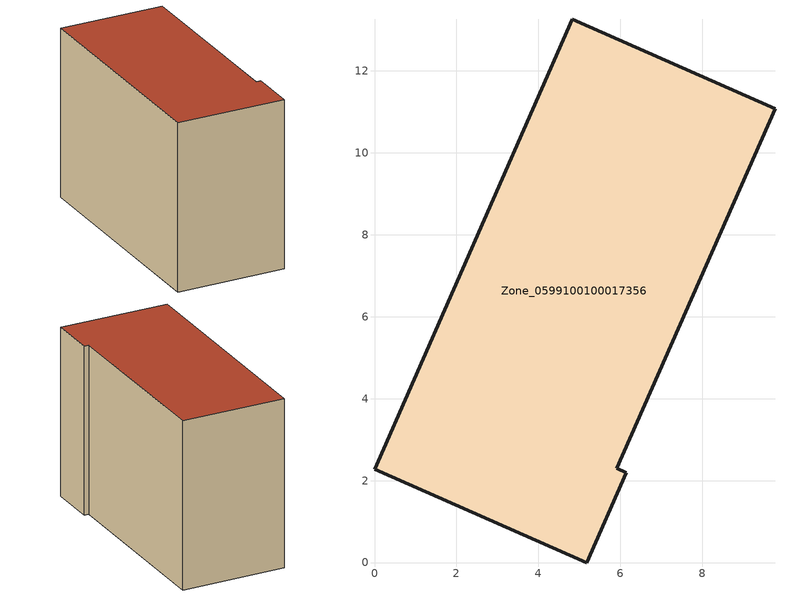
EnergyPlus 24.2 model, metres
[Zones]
Zone_0599100100017356
 floor ground (C_G): 0,2.28 4.83,13.26 9.77,11.08 5.91,2.3 6.15,2.19 5.18,0 z0
 wall outside (C_F): 6.15,2.19 5.91,2.3 9.77,11.08 4.83,13.26 0,2.28 5.18,0 6.15,2.19 z0:8.79
 roof outside (C_R): 0,2.28 5.18,0 6.15,2.19 5.91,2.3 9.77,11.08 4.83,13.26 z8.79
[BUILDING]
Pand.0599100100017356: North Axis=0; Terrain=City; Loads Convergence Tolerance Value=0.04; Temperature Convergence Tolerance Value=0.4; Solar Distribution=FullExterior; Maximum Number of Warmup Days=25; Minimum Number of Warmup Days=1
[Site:Location]
Rotterdam.The.Hague.AP_ZH_NLD Design_Conditions: Latitude=51.96; Longitude=4.45; Time Zone=1; Elevation=-4.5
[SITE:GROUNDTEMPERATURE:BUILDINGSURFACE]
18, 18, 18, 18, 18, 18, 18, 18, 18, 18, 18, 18
[MATERIAL] Thermal Absorptance=0.9; Solar Absorptance=0.7; Visible Absorptance=0.7
Name | Roughness | Thickness | Conductivity | Density | Specific Heat
G.TI.2015-2018 | MediumSmooth | 0.15 | 0.0428571 | 540 | 1210
F.TI.2015-2018 | Rough | 0.3 | 0.0666667 | 1920 | 840
R.TI.2015-2018 | MediumRough | 0.2 | 0.0333333 | 1500 | 1000
[CONSTRUCTION]
C_G: G.TI.2015-2018
C_F: F.TI.2015-2018
C_R: R.TI.2015-2018
[ZONE]
Zone_0599100100017356: Type=1; Multiplier=1; Ceiling Height=Autocalculate; Volume=Autocalculate; Floor Area=autocalculate; Part of Total Floor Area=Yes
[ZONEINFILTRATION:DESIGNFLOWRATE]
Infil_Zone_0599100100017356: Zone or ZoneList or Space or SpaceList=Zone_0599100100017356; Schedule=AlwaysOn; Design Flow Rate Calculation Method=Flow/Area; Flow Rate per Floor Area=0.0015; Constant Term Coefficient=1; Temperature Term Coefficient=0; Velocity Term Coefficient=0; Velocity Squared Term Coefficient=0
[HVACTEMPLATE:ZONE:IDEALLOADSAIRSYSTEM]
Zone_0599100100017356: Maximum Heating Supply Air Temperature=50; Minimum Cooling Supply Air Temperature=13; Maximum Heating Supply Air Humidity Ratio=0.0156; Minimum Cooling Supply Air Humidity Ratio=0.0077; Heating Limit=NoLimit; Cooling Limit=NoLimit; Dehumidification Control Type=ConstantSensibleHeatRatio; Cooling Sensible Heat Ratio=0.7; Dehumidification Setpoint=60; Humidification Control Type=None; Humidification Setpoint=30; Outdoor Air Method=None; Outdoor Air Flow Rate per Person=0.00944; Outdoor Air Flow Rate per Zone Floor Area=0; Outdoor Air Flow Rate per Zone=0; Demand Controlled Ventilation Type=None; Outdoor Air Economizer Type=NoEconomizer; Heat Recovery Type=None; Sensible Heat Recovery Effectiveness=0.7; Latent Heat Recovery Effectiveness=0.65
[ZONECONTROL:THERMOSTAT]
ThermostatControl_Zone_0599100100017356: Zone or ZoneList=Zone_0599100100017356; Control Type Schedule=DualSetpointControlType; Control 1=Thermostat_Zone_0599100100017356; Temperature Difference Between Cutout And Setpoint=0
[THERMOSTATSETPOINT:DUALSETPOINT]
Thermostat_Zone_0599100100017356: Heating Setpoint Temperature Schedule=HeatingSetpoint_Zone_0599100100017356; Cooling Setpoint Temperature Schedule=CoolingSetpoint_Zone_0599100100017356
[SCHEDULE:COMPACT]
HeatingSetpoint_Zone_0599100100017356: Through: 12/31, For: AllDays, Until: 24:00, 21
CoolingSetpoint_Zone_0599100100017356: Through: 12/31, For: AllDays, Until: 24:00, 24
DualSetpointControlType: Through: 12/31, For: AllDays, Until: 24:00, 4
AlwaysOn: Through: 12/31, For: AllDays, Until: 24:00, 1
